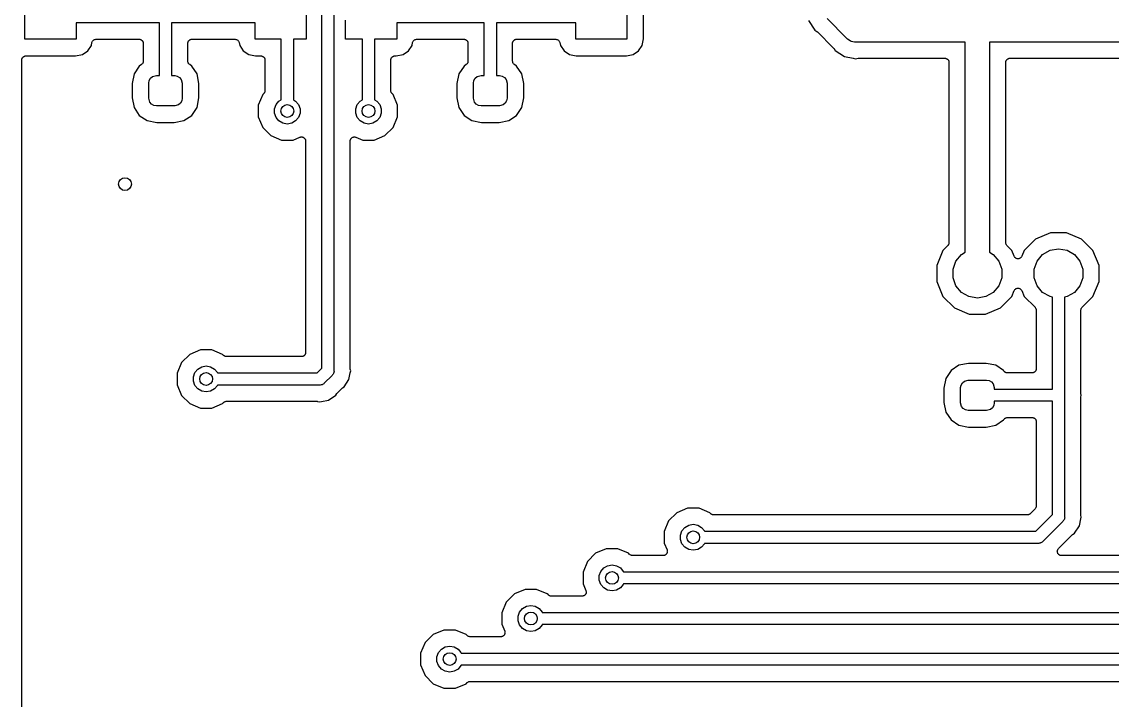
# Model space of a CAD drawing. Extents: x 40 to 163, y -163 to -37.
# Drawn here: x 39.95 to 74.07, y -146.7 to -125.48 of the extents above; entities that cross this region are included whole.
import ezdxf

# ---------------------------------------------------------------- set-up
doc = ezdxf.new("R2010")
doc.units = 0
doc.header["$MEASUREMENT"] = 0
doc.layers.add('BLACK', color=7, linetype='CONTINUOUS')

msp = doc.modelspace()

# ---------------------------------------------------------------- linework, layer by layer
at = {"layer": 'BLACK', "linetype": 'CONTINUOUS'}
for p, q in [((49.3395, -136.319), (49.3395, -122.706)), ((49.7205, -122.706), (49.7205, -136.39)), ((40.05, -126.025), (40.05, -124.625)), ((48.85, -124.625), (48.85, -126.025)), ((58.883, -124.625), (58.883, -126.025)), ((59.4034, -126.012), (59.4034, -124.638)), ((44.2595, -125.515), (41.65, -125.515)), ((41.65, -125.515), (41.65, -126.025)), ((44.2595, -127.16), (44.2595, -125.515)), ((47.25, -125.515), (44.6405, -125.515)), ((44.6405, -125.515), (44.6405, -127.16)), ((47.25, -126.025), (47.25, -125.515)), ((50.083, -126.025), (50.083, -125.425)), ((54.4195, -125.515), (51.683, -125.515)), ((51.683, -125.515), (51.683, -126.025)), ((54.4195, -127.16), (54.4195, -125.515)), ((57.283, -125.515), (54.8005, -125.515)), ((54.8005, -125.515), (54.8005, -127.16)), ((57.283, -126.025), (57.283, -125.515)), ((64.5676, -125.442), (64.7641, -125.736)), ((65.7588, -125.988), (65.1474, -125.376)), ((64.7641, -125.736), (64.8279, -125.779)), ((64.8279, -125.779), (64.8369, -125.787)), ((64.8369, -125.787), (64.8471, -125.794)), ((64.8471, -125.794), (65.3406, -126.288)), ((41.65, -126.025), (40.05, -126.025)), ((42.0162, -126.391), (42.1285, -126.223)), ((42.1285, -126.223), (42.1479, -126.126)), ((42.1479, -126.126), (42.1554, -126.106)), ((42.1554, -126.106), (42.1625, -126.087)), ((42.1625, -126.087), (42.1634, -126.086)), ((42.1634, -126.086), (42.1639, -126.085)), ((42.1639, -126.085), (42.1775, -126.069)), ((42.1775, -126.069), (42.1908, -126.053)), ((42.1908, -126.053), (42.1921, -126.053)), ((42.1921, -126.053), (42.193, -126.051)), ((42.193, -126.051), (42.2111, -126.042)), ((42.2111, -126.042), (42.229, -126.031)), ((42.229, -126.031), (42.2304, -126.031)), ((42.2304, -126.031), (42.2317, -126.03)), ((42.2317, -126.03), (42.2521, -126.027)), ((42.2521, -126.027), (42.2725, -126.023)), ((42.2725, -126.023), (43.6245, -126.023)), ((43.6245, -126.023), (43.6354, -126.025)), ((43.6354, -126.025), (43.6466, -126.025)), ((43.6466, -126.025), (43.657, -126.029)), ((43.657, -126.029), (43.6679, -126.031)), ((43.6679, -126.031), (43.6776, -126.037)), ((43.6776, -126.037), (43.688, -126.041)), ((43.688, -126.041), (43.6965, -126.048)), ((43.6965, -126.048), (43.7061, -126.053)), ((43.7061, -126.053), (43.7133, -126.062)), ((43.7133, -126.062), (43.7218, -126.069)), ((43.7218, -126.069), (43.7273, -126.078)), ((43.7273, -126.078), (43.7345, -126.087)), ((43.7345, -126.087), (43.7383, -126.097)), ((43.7383, -126.097), (43.7438, -126.107)), ((43.7438, -126.107), (43.7458, -126.118)), ((43.7458, -126.118), (43.7496, -126.128)), ((43.7496, -126.128), (43.7496, -126.14)), ((43.7496, -126.14), (43.7515, -126.15)), ((43.7515, -126.15), (43.7515, -126.713)), ((45.1485, -126.15), (45.1504, -126.14)), ((45.1485, -126.713), (45.1485, -126.15)), ((45.1504, -126.128), (45.1542, -126.118)), ((45.1504, -126.14), (45.1504, -126.128)), ((45.1542, -126.118), (45.1562, -126.107)), ((45.1562, -126.107), (45.1617, -126.097)), ((45.1617, -126.097), (45.1655, -126.087)), ((45.1655, -126.087), (45.1727, -126.078)), ((45.1727, -126.078), (45.1782, -126.069)), ((45.1782, -126.069), (45.1867, -126.062)), ((45.1867, -126.062), (45.1939, -126.053)), ((45.1939, -126.053), (45.2035, -126.048)), ((45.2035, -126.048), (45.212, -126.041)), ((45.212, -126.041), (45.2224, -126.037)), ((45.2224, -126.037), (45.2321, -126.031)), ((45.2321, -126.031), (45.243, -126.029)), ((45.243, -126.029), (45.2534, -126.025)), ((45.2534, -126.025), (45.2646, -126.025)), ((45.2646, -126.025), (45.2755, -126.023)), ((45.2755, -126.023), (46.6275, -126.023)), ((46.6275, -126.023), (46.6479, -126.027)), ((46.6479, -126.027), (46.6683, -126.03)), ((46.6683, -126.03), (46.6696, -126.031)), ((46.6696, -126.031), (46.671, -126.031)), ((46.671, -126.031), (46.6889, -126.042)), ((46.6889, -126.042), (46.707, -126.051)), ((46.707, -126.051), (46.7079, -126.053)), ((46.7079, -126.053), (46.7092, -126.053)), ((46.7092, -126.053), (46.7224, -126.069)), ((46.7224, -126.069), (46.7361, -126.085)), ((46.7361, -126.085), (46.7366, -126.086)), ((46.7366, -126.086), (46.7375, -126.087)), ((46.7375, -126.087), (46.7446, -126.106)), ((46.7446, -126.106), (46.7521, -126.126)), ((46.7521, -126.126), (46.7715, -126.223)), ((46.7715, -126.223), (46.8838, -126.391)), ((48.0695, -126.025), (47.25, -126.025)), ((48.0695, -127.918), (48.0695, -126.025)), ((48.85, -126.025), (48.4505, -126.025)), ((48.4505, -126.025), (48.4505, -127.918)), ((50.6095, -126.025), (50.083, -126.025)), ((50.6095, -127.918), (50.6095, -126.025)), ((51.683, -126.025), (50.9905, -126.025)), ((50.9905, -126.025), (50.9905, -127.918)), ((52.0492, -126.391), (52.1615, -126.223)), ((52.1615, -126.223), (52.1809, -126.126)), ((52.1809, -126.126), (52.1884, -126.106)), ((52.1884, -126.106), (52.1955, -126.087)), ((52.1955, -126.087), (52.1964, -126.086)), ((52.1964, -126.086), (52.1969, -126.085)), ((52.1969, -126.085), (52.2105, -126.069)), ((52.2105, -126.069), (52.2238, -126.053)), ((52.2238, -126.053), (52.2251, -126.053)), ((52.2251, -126.053), (52.226, -126.051)), ((52.226, -126.051), (52.2441, -126.042)), ((52.2441, -126.042), (52.262, -126.031)), ((52.262, -126.031), (52.2634, -126.031)), ((52.2634, -126.031), (52.2647, -126.03)), ((52.2647, -126.03), (52.2851, -126.027)), ((52.2851, -126.027), (52.3055, -126.023)), ((52.3055, -126.023), (53.7845, -126.023)), ((53.7845, -126.023), (53.7954, -126.025)), ((53.7954, -126.025), (53.8066, -126.025)), ((53.8066, -126.025), (53.817, -126.029)), ((53.817, -126.029), (53.8279, -126.031)), ((53.8279, -126.031), (53.8376, -126.037)), ((53.8376, -126.037), (53.848, -126.041)), ((53.848, -126.041), (53.8565, -126.048)), ((53.8565, -126.048), (53.8661, -126.053)), ((53.8661, -126.053), (53.8733, -126.062)), ((53.8733, -126.062), (53.8818, -126.069)), ((53.8818, -126.069), (53.8873, -126.078)), ((53.8873, -126.078), (53.8945, -126.087)), ((53.8945, -126.087), (53.8983, -126.097)), ((53.8983, -126.097), (53.9038, -126.107)), ((53.9038, -126.107), (53.9058, -126.118)), ((53.9058, -126.118), (53.9096, -126.128)), ((53.9096, -126.128), (53.9096, -126.14)), ((53.9096, -126.14), (53.9115, -126.15)), ((53.9115, -126.15), (53.9115, -126.713)), ((55.3085, -126.15), (55.3104, -126.14)), ((55.3085, -126.713), (55.3085, -126.15)), ((55.3104, -126.128), (55.3142, -126.118)), ((55.3104, -126.14), (55.3104, -126.128)), ((55.3142, -126.118), (55.3162, -126.107)), ((55.3162, -126.107), (55.3217, -126.097)), ((55.3217, -126.097), (55.3255, -126.087)), ((55.3255, -126.087), (55.3327, -126.078)), ((55.3327, -126.078), (55.3382, -126.069)), ((55.3382, -126.069), (55.3467, -126.062)), ((55.3467, -126.062), (55.3539, -126.053)), ((55.3539, -126.053), (55.3635, -126.048)), ((55.3635, -126.048), (55.372, -126.041)), ((55.372, -126.041), (55.3824, -126.037)), ((55.3824, -126.037), (55.3921, -126.031)), ((55.3921, -126.031), (55.403, -126.029)), ((55.403, -126.029), (55.4134, -126.025)), ((55.4134, -126.025), (55.4246, -126.025)), ((55.4246, -126.025), (55.4355, -126.023)), ((55.4355, -126.023), (56.6605, -126.023)), ((56.6605, -126.023), (56.6809, -126.027)), ((56.6809, -126.027), (56.7013, -126.03)), ((56.7013, -126.03), (56.7026, -126.031)), ((56.7026, -126.031), (56.704, -126.031)), ((56.704, -126.031), (56.7219, -126.042)), ((56.7219, -126.042), (56.74, -126.051)), ((56.74, -126.051), (56.7409, -126.053)), ((56.7409, -126.053), (56.7422, -126.053)), ((56.7422, -126.053), (56.7554, -126.069)), ((56.7554, -126.069), (56.7691, -126.085)), ((56.7691, -126.085), (56.7696, -126.086)), ((56.7696, -126.086), (56.7705, -126.087)), ((56.7705, -126.087), (56.7776, -126.106)), ((56.7776, -126.106), (56.7851, -126.126)), ((56.7851, -126.126), (56.8045, -126.223)), ((56.8045, -126.223), (56.9168, -126.391)), ((58.883, -126.025), (57.283, -126.025)), ((59.2492, -126.391), (59.3615, -126.223)), ((59.3615, -126.223), (59.4034, -126.012)), ((65.7913, -126.026), (65.7588, -125.988)), ((65.8351, -126.052), (65.7913, -126.026)), ((65.8765, -126.081), (65.8351, -126.052)), ((65.8929, -126.085), (65.8765, -126.081)), ((65.9077, -126.094), (65.8929, -126.085)), ((65.9575, -126.102), (65.9077, -126.094)), ((66.0063, -126.115), (65.9575, -126.102)), ((66.0566, -126.111), (66.0063, -126.115)), ((69.469, -126.111), (66.0566, -126.111)), ((69.469, -126.967), (69.469, -126.111)), ((78.359, -126.111), (70.231, -126.111)), ((70.231, -126.111), (70.231, -132.69)), ((40.008, -126.57), (40.0165, -126.562)), ((40.0165, -126.562), (40.0269, -126.559)), ((40.0269, -126.559), (40.0366, -126.553)), ((40.0366, -126.553), (40.0475, -126.551)), ((40.0475, -126.551), (40.0579, -126.547)), ((40.0579, -126.547), (40.0691, -126.547)), ((40.0691, -126.547), (40.08, -126.545)), ((40.08, -126.545), (41.6375, -126.545)), ((41.6375, -126.545), (41.8482, -126.504)), ((41.8482, -126.504), (42.0162, -126.391)), ((46.8838, -126.391), (47.0518, -126.504)), ((47.0518, -126.504), (47.2625, -126.545)), ((47.2625, -126.545), (47.4345, -126.545)), ((47.4345, -126.545), (47.4454, -126.547)), ((47.4454, -126.547), (47.4566, -126.547)), ((47.4566, -126.547), (47.467, -126.551)), ((47.467, -126.551), (47.4779, -126.553)), ((47.4779, -126.553), (47.4876, -126.559)), ((47.4876, -126.559), (47.498, -126.562)), ((47.498, -126.562), (47.5065, -126.57)), ((51.5535, -126.57), (51.562, -126.562)), ((51.562, -126.562), (51.5724, -126.559)), ((51.5724, -126.559), (51.5821, -126.553)), ((51.5821, -126.553), (51.593, -126.551)), ((51.593, -126.551), (51.6034, -126.547)), ((51.6034, -126.547), (51.6146, -126.547)), ((51.6146, -126.547), (51.6255, -126.545)), ((51.6255, -126.545), (51.6705, -126.545)), ((51.6705, -126.545), (51.8812, -126.504)), ((51.8812, -126.504), (52.0492, -126.391)), ((56.9168, -126.391), (57.0848, -126.504)), ((57.0848, -126.504), (57.2955, -126.545)), ((57.2955, -126.545), (58.8705, -126.545)), ((58.8705, -126.545), (59.0812, -126.504)), ((59.0812, -126.504), (59.2492, -126.391)), ((65.3406, -126.288), (65.3478, -126.298)), ((65.3478, -126.298), (65.3564, -126.307)), ((65.3564, -126.307), (65.3991, -126.371)), ((65.3991, -126.371), (65.6931, -126.567)), ((39.953, -126.672), (39.9549, -126.661)), ((39.953, -148.487), (39.953, -126.672)), ((39.9549, -126.65), (39.9587, -126.64)), ((39.9549, -126.661), (39.9549, -126.65)), ((39.9587, -126.64), (39.9607, -126.629)), ((39.9607, -126.629), (39.9662, -126.619)), ((39.9662, -126.619), (39.97, -126.609)), ((39.97, -126.609), (39.9772, -126.6)), ((39.9772, -126.6), (39.9827, -126.591)), ((39.9827, -126.591), (39.9912, -126.584)), ((39.9912, -126.584), (39.9984, -126.575)), ((39.9984, -126.575), (40.008, -126.57)), ((43.6283, -126.863), (43.4646, -127.108)), ((43.6951, -126.819), (43.6283, -126.863)), ((43.708, -126.806), (43.6951, -126.819)), ((43.7218, -126.795), (43.708, -126.806)), ((43.7239, -126.791), (43.7218, -126.795)), ((43.7269, -126.788), (43.7239, -126.791)), ((43.7349, -126.772), (43.7269, -126.788)), ((43.7438, -126.757), (43.7349, -126.772)), ((43.7446, -126.752), (43.7438, -126.757)), ((43.7464, -126.749), (43.7446, -126.752)), ((43.7484, -126.731), (43.7464, -126.749)), ((43.7515, -126.713), (43.7484, -126.731)), ((45.1516, -126.731), (45.1485, -126.713)), ((45.1536, -126.749), (45.1516, -126.731)), ((45.1554, -126.752), (45.1536, -126.749)), ((45.1562, -126.757), (45.1554, -126.752)), ((45.1651, -126.772), (45.1562, -126.757)), ((45.1731, -126.788), (45.1651, -126.772)), ((45.1761, -126.791), (45.1731, -126.788)), ((45.1782, -126.795), (45.1761, -126.791)), ((45.192, -126.806), (45.1782, -126.795)), ((45.2049, -126.819), (45.192, -126.806)), ((45.2717, -126.863), (45.2049, -126.819)), ((45.4354, -127.108), (45.2717, -126.863)), ((47.5065, -126.57), (47.5161, -126.575)), ((47.5161, -126.575), (47.5233, -126.584)), ((47.5233, -126.584), (47.5318, -126.591)), ((47.5318, -126.591), (47.5373, -126.6)), ((47.5373, -126.6), (47.5445, -126.609)), ((47.5445, -126.609), (47.5483, -126.619)), ((47.5483, -126.619), (47.5538, -126.629)), ((47.5538, -126.629), (47.5558, -126.64)), ((47.5558, -126.64), (47.5596, -126.65)), ((47.5596, -126.65), (47.5596, -126.661)), ((47.5596, -126.661), (47.5615, -126.672)), ((47.5615, -126.672), (47.5615, -127.632)), ((51.4985, -126.672), (51.5004, -126.661)), ((51.4985, -127.632), (51.4985, -126.672)), ((51.5004, -126.65), (51.5042, -126.64)), ((51.5004, -126.661), (51.5004, -126.65)), ((51.5042, -126.64), (51.5062, -126.629)), ((51.5062, -126.629), (51.5117, -126.619)), ((51.5117, -126.619), (51.5155, -126.609)), ((51.5155, -126.609), (51.5227, -126.6)), ((51.5227, -126.6), (51.5282, -126.591)), ((51.5282, -126.591), (51.5367, -126.584)), ((51.5367, -126.584), (51.5439, -126.575)), ((51.5439, -126.575), (51.5535, -126.57)), ((53.7883, -126.863), (53.6246, -127.108)), ((53.8551, -126.819), (53.7883, -126.863)), ((53.868, -126.806), (53.8551, -126.819)), ((53.8818, -126.795), (53.868, -126.806)), ((53.8839, -126.791), (53.8818, -126.795)), ((53.8869, -126.788), (53.8839, -126.791)), ((53.8949, -126.772), (53.8869, -126.788)), ((53.9038, -126.757), (53.8949, -126.772)), ((53.9046, -126.752), (53.9038, -126.757)), ((53.9064, -126.749), (53.9046, -126.752)), ((53.9084, -126.731), (53.9064, -126.749)), ((53.9115, -126.713), (53.9084, -126.731)), ((55.3116, -126.731), (55.3085, -126.713)), ((55.3136, -126.749), (55.3116, -126.731)), ((55.3154, -126.752), (55.3136, -126.749)), ((55.3162, -126.757), (55.3154, -126.752)), ((55.3251, -126.772), (55.3162, -126.757)), ((55.3331, -126.788), (55.3251, -126.772)), ((55.3361, -126.791), (55.3331, -126.788)), ((55.3382, -126.795), (55.3361, -126.791)), ((55.352, -126.806), (55.3382, -126.795)), ((55.3649, -126.819), (55.352, -126.806)), ((55.4317, -126.863), (55.3649, -126.819)), ((55.5954, -127.108), (55.4317, -126.863)), ((65.6931, -126.567), (65.9647, -126.621)), ((65.9647, -126.621), (65.9647, -126.621)), ((65.9647, -126.621), (66.04, -126.636)), ((66.04, -126.636), (66.1153, -126.621)), ((66.1153, -126.621), (66.1278, -126.621)), ((66.1278, -126.621), (66.1401, -126.619)), ((66.1401, -126.619), (68.834, -126.619)), ((68.834, -126.619), (68.8449, -126.621)), ((68.8449, -126.621), (68.8561, -126.621)), ((68.8561, -126.621), (68.8665, -126.625)), ((68.8665, -126.625), (68.8774, -126.627)), ((68.8774, -126.627), (68.8871, -126.632)), ((68.8871, -126.632), (68.8975, -126.636)), ((68.8975, -126.636), (68.906, -126.643)), ((68.906, -126.643), (68.9156, -126.649)), ((68.9156, -126.649), (68.9228, -126.657)), ((68.9228, -126.657), (68.9313, -126.664)), ((68.9313, -126.664), (68.9368, -126.674)), ((68.9368, -126.674), (68.944, -126.682)), ((68.944, -126.682), (68.9478, -126.693)), ((68.9478, -126.693), (68.9533, -126.703)), ((68.9533, -126.703), (68.9553, -126.714)), ((68.9553, -126.714), (68.9591, -126.724)), ((68.9591, -126.724), (68.9591, -126.735)), ((68.9591, -126.735), (68.961, -126.746)), ((68.961, -126.746), (68.961, -126.9)), ((68.961, -126.9), (68.961, -126.9)), ((68.961, -126.9), (68.961, -132.39)), ((70.739, -126.746), (70.7409, -126.735)), ((70.739, -132.39), (70.739, -126.746)), ((70.7409, -126.724), (70.7447, -126.714)), ((70.7409, -126.735), (70.7409, -126.724)), ((70.7447, -126.714), (70.7467, -126.703)), ((70.7467, -126.703), (70.7522, -126.693)), ((70.7522, -126.693), (70.756, -126.682)), ((70.756, -126.682), (70.7632, -126.674)), ((70.7632, -126.674), (70.7687, -126.664)), ((70.7687, -126.664), (70.7772, -126.657)), ((70.7772, -126.657), (70.7844, -126.649)), ((70.7844, -126.649), (70.794, -126.643)), ((70.794, -126.643), (70.8025, -126.636)), ((70.8025, -126.636), (70.8129, -126.632)), ((70.8129, -126.632), (70.8226, -126.627)), ((70.8226, -126.627), (70.8335, -126.625)), ((70.8335, -126.625), (70.8439, -126.621)), ((70.8439, -126.621), (70.8551, -126.621)), ((70.8551, -126.621), (70.866, -126.619)), ((70.866, -126.619), (77.724, -126.619)), ((43.4646, -127.108), (43.4046, -127.41)), ((43.9393, -127.316), (43.9806, -127.245)), ((43.9806, -127.245), (44.0437, -127.192)), ((44.0437, -127.192), (44.1625, -127.16)), ((44.1625, -127.16), (44.2595, -127.16)), ((44.6405, -127.16), (44.7375, -127.16)), ((44.7375, -127.16), (44.8187, -127.174)), ((44.8187, -127.174), (44.8902, -127.216)), ((44.8902, -127.216), (44.9432, -127.279)), ((45.4954, -127.41), (45.4354, -127.108)), ((53.6246, -127.108), (53.5646, -127.41)), ((54.0993, -127.316), (54.1406, -127.245)), ((54.1406, -127.245), (54.2037, -127.192)), ((54.2037, -127.192), (54.3225, -127.16)), ((54.3225, -127.16), (54.4195, -127.16)), ((54.8005, -127.16), (54.8975, -127.16)), ((54.8975, -127.16), (54.9787, -127.174)), ((54.9787, -127.174), (55.0502, -127.216)), ((55.0502, -127.216), (55.1032, -127.279)), ((55.6554, -127.41), (55.5954, -127.108)), ((69.469, -132.69), (69.469, -126.967)), ((69.469, -126.967), (69.469, -126.967)), ((43.4046, -127.41), (43.4046, -127.86)), ((43.925, -127.397), (43.9393, -127.316)), ((43.925, -127.872), (43.925, -127.397)), ((44.9432, -127.279), (44.975, -127.397)), ((44.975, -127.397), (44.975, -127.872)), ((45.4954, -127.86), (45.4954, -127.41)), ((53.5646, -127.41), (53.5646, -127.86)), ((54.085, -127.397), (54.0993, -127.316)), ((54.085, -127.872), (54.085, -127.397)), ((55.1032, -127.279), (55.135, -127.397)), ((55.135, -127.397), (55.135, -127.872)), ((55.6554, -127.86), (55.6554, -127.41)), ((43.4046, -127.86), (43.4646, -128.162)), ((43.9568, -127.991), (43.925, -127.872)), ((44.975, -127.872), (44.9607, -127.954)), ((45.4354, -128.162), (45.4954, -127.86)), ((47.4902, -127.756), (47.352, -128.089)), ((47.5243, -127.722), (47.4902, -127.756)), ((47.5275, -127.717), (47.5243, -127.722)), ((47.5318, -127.713), (47.5275, -127.717)), ((47.5401, -127.699), (47.5318, -127.713)), ((47.5496, -127.685), (47.5401, -127.699)), ((47.551, -127.68), (47.5496, -127.685)), ((47.5538, -127.675), (47.551, -127.68)), ((47.5567, -127.659), (47.5538, -127.675)), ((47.561, -127.643), (47.5567, -127.659)), ((47.5615, -127.632), (47.5605, -127.637)), ((47.5605, -127.637), (47.561, -127.643)), ((47.9989, -127.959), (48.0695, -127.918)), ((48.4505, -127.918), (48.5211, -127.959)), ((50.5389, -127.959), (50.6095, -127.918)), ((50.9905, -127.918), (51.0611, -127.959)), ((51.4995, -127.637), (51.4985, -127.632)), ((51.499, -127.643), (51.4995, -127.637)), ((51.5033, -127.659), (51.499, -127.643)), ((51.5062, -127.675), (51.5033, -127.659)), ((51.509, -127.68), (51.5062, -127.675)), ((51.5104, -127.685), (51.509, -127.68)), ((51.5199, -127.699), (51.5104, -127.685)), ((51.5282, -127.713), (51.5199, -127.699)), ((51.5325, -127.717), (51.5282, -127.713)), ((51.5357, -127.722), (51.5325, -127.717)), ((51.5698, -127.756), (51.5357, -127.722)), ((51.708, -128.089), (51.5698, -127.756)), ((53.5646, -127.86), (53.6246, -128.162)), ((54.1168, -127.991), (54.085, -127.872)), ((55.135, -127.872), (55.1207, -127.954)), ((55.5954, -128.162), (55.6554, -127.86)), ((43.4646, -128.162), (43.6283, -128.407)), ((44.0098, -128.054), (43.9568, -127.991)), ((44.0813, -128.096), (44.0098, -128.054)), ((44.1625, -128.11), (44.0813, -128.096)), ((44.7375, -128.11), (44.1625, -128.11)), ((44.8562, -128.078), (44.7375, -128.11)), ((44.9194, -128.025), (44.8562, -128.078)), ((44.9607, -127.954), (44.9194, -128.025)), ((45.2717, -128.407), (45.4354, -128.162)), ((47.352, -128.089), (47.352, -128.451)), ((47.86, -128.199), (47.9082, -128.067)), ((47.86, -128.341), (47.86, -128.199)), ((47.9082, -128.067), (47.9989, -127.959)), ((48.5211, -127.959), (48.6118, -128.067)), ((48.6118, -128.067), (48.66, -128.199)), ((48.66, -128.199), (48.66, -128.341)), ((50.4, -128.199), (50.4482, -128.067)), ((50.4, -128.341), (50.4, -128.199)), ((50.4482, -128.067), (50.5389, -127.959)), ((51.0611, -127.959), (51.1518, -128.067)), ((51.1518, -128.067), (51.2, -128.199)), ((51.2, -128.199), (51.2, -128.341)), ((51.708, -128.451), (51.708, -128.089)), ((53.6246, -128.162), (53.7883, -128.407)), ((54.1698, -128.054), (54.1168, -127.991)), ((54.2413, -128.096), (54.1698, -128.054)), ((54.3225, -128.11), (54.2413, -128.096)), ((54.8975, -128.11), (54.3225, -128.11)), ((55.0162, -128.078), (54.8975, -128.11)), ((55.0794, -128.025), (55.0162, -128.078)), ((55.1207, -127.954), (55.0794, -128.025)), ((55.4317, -128.407), (55.5954, -128.162)), ((43.6283, -128.407), (43.8734, -128.57)), ((43.8734, -128.57), (44.175, -128.63)), ((44.725, -128.63), (45.0266, -128.57)), ((45.0266, -128.57), (45.2717, -128.407)), ((47.352, -128.451), (47.4902, -128.784)), ((47.9082, -128.473), (47.86, -128.341)), ((47.9989, -128.581), (47.9082, -128.473)), ((48.1211, -128.652), (47.9989, -128.581)), ((48.5211, -128.581), (48.3989, -128.652)), ((48.6118, -128.473), (48.5211, -128.581)), ((48.66, -128.341), (48.6118, -128.473)), ((50.4482, -128.473), (50.4, -128.341)), ((50.5389, -128.581), (50.4482, -128.473)), ((50.6611, -128.652), (50.5389, -128.581)), ((51.0611, -128.581), (50.9389, -128.652)), ((51.1518, -128.473), (51.0611, -128.581)), ((51.2, -128.341), (51.1518, -128.473)), ((51.5698, -128.784), (51.708, -128.451)), ((53.7883, -128.407), (54.0334, -128.57)), ((54.0334, -128.57), (54.335, -128.63)), ((54.885, -128.63), (55.1866, -128.57)), ((55.1866, -128.57), (55.4317, -128.407)), ((44.175, -128.63), (44.725, -128.63)), ((47.4902, -128.784), (47.7457, -129.04)), ((48.26, -128.676), (48.1211, -128.652)), ((48.3989, -128.652), (48.26, -128.676)), ((50.8, -128.676), (50.6611, -128.652)), ((50.9389, -128.652), (50.8, -128.676)), ((51.3143, -129.04), (51.5698, -128.784)), ((54.335, -128.63), (54.885, -128.63)), ((47.7457, -129.04), (48.0794, -129.178)), ((48.0794, -129.178), (48.4406, -129.178)), ((48.4406, -129.178), (48.6559, -129.089)), ((48.6559, -129.089), (48.6694, -129.086)), ((48.6694, -129.086), (48.6824, -129.081)), ((48.6824, -129.081), (48.6908, -129.081)), ((48.6908, -129.081), (48.699, -129.079)), ((48.699, -129.079), (48.7127, -129.081)), ((48.7127, -129.081), (48.7266, -129.081)), ((48.7266, -129.081), (48.7344, -129.084)), ((48.7344, -129.084), (48.7427, -129.085)), ((48.7427, -129.085), (48.755, -129.091)), ((48.755, -129.091), (48.768, -129.096)), ((48.768, -129.096), (48.7744, -129.102)), ((48.7744, -129.102), (48.7818, -129.105)), ((48.7818, -129.105), (48.7912, -129.116)), ((48.7912, -129.116), (48.8018, -129.125)), ((48.8018, -129.125), (48.806, -129.132)), ((48.806, -129.132), (48.8116, -129.138)), ((48.8116, -129.138), (48.8169, -129.151)), ((48.8169, -129.151), (48.8238, -129.163)), ((48.8238, -129.163), (48.8253, -129.171)), ((48.8253, -129.171), (48.8285, -129.179)), ((48.8285, -129.179), (48.8291, -129.193)), ((48.8291, -129.193), (48.8315, -129.206)), ((48.8315, -129.206), (48.8315, -135.826)), ((50.2285, -129.206), (50.2309, -129.193)), ((50.2285, -136.317), (50.2285, -129.206)), ((50.2309, -129.193), (50.2315, -129.179)), ((50.2315, -129.179), (50.2347, -129.171)), ((50.2347, -129.171), (50.2362, -129.163)), ((50.2362, -129.163), (50.2431, -129.151)), ((50.2431, -129.151), (50.2484, -129.138)), ((50.2484, -129.138), (50.254, -129.132)), ((50.254, -129.132), (50.2582, -129.125)), ((50.2582, -129.125), (50.2688, -129.116)), ((50.2688, -129.116), (50.2782, -129.105)), ((50.2782, -129.105), (50.2856, -129.102)), ((50.2856, -129.102), (50.292, -129.096)), ((50.292, -129.096), (50.305, -129.091)), ((50.305, -129.091), (50.3173, -129.085)), ((50.3173, -129.085), (50.3256, -129.084)), ((50.3256, -129.084), (50.3334, -129.081)), ((50.3334, -129.081), (50.3473, -129.081)), ((50.3473, -129.081), (50.361, -129.079)), ((50.361, -129.079), (50.3692, -129.081)), ((50.3692, -129.081), (50.3776, -129.081)), ((50.3776, -129.081), (50.3906, -129.086)), ((50.3906, -129.086), (50.4041, -129.089)), ((50.4041, -129.089), (50.6194, -129.178)), ((50.6194, -129.178), (50.9806, -129.178)), ((50.9806, -129.178), (51.3143, -129.04)), ((71.6706, -132.273), (71.3133, -132.631)), ((72.1374, -132.08), (71.6706, -132.273)), ((72.6426, -132.08), (72.1374, -132.08)), ((73.1094, -132.273), (72.6426, -132.08)), ((73.4667, -132.631), (73.1094, -132.273)), ((68.7733, -132.631), (68.58, -133.097)), ((68.9238, -132.48), (68.7733, -132.631)), ((68.927, -132.476), (68.9238, -132.48)), ((68.9313, -132.472), (68.927, -132.476)), ((68.9396, -132.458), (68.9313, -132.472)), ((68.9491, -132.444), (68.9396, -132.458)), ((68.9505, -132.439), (68.9491, -132.444)), ((68.9533, -132.434), (68.9505, -132.439)), ((68.9562, -132.417), (68.9533, -132.434)), ((68.9605, -132.401), (68.9562, -132.417)), ((68.961, -132.39), (68.96, -132.396)), ((68.96, -132.396), (68.9605, -132.401)), ((69.3526, -132.757), (69.469, -132.69)), ((70.231, -132.69), (70.3474, -132.757)), ((70.74, -132.396), (70.739, -132.39)), ((70.7395, -132.401), (70.74, -132.396)), ((70.7438, -132.417), (70.7395, -132.401)), ((70.7467, -132.434), (70.7438, -132.417)), ((70.7495, -132.439), (70.7467, -132.434)), ((70.7509, -132.444), (70.7495, -132.439)), ((70.7604, -132.458), (70.7509, -132.444)), ((70.7687, -132.472), (70.7604, -132.458)), ((70.773, -132.476), (70.7687, -132.472)), ((70.7762, -132.48), (70.773, -132.476)), ((70.9267, -132.631), (70.7762, -132.48)), ((71.0027, -132.814), (70.9267, -132.631)), ((71.3133, -132.631), (71.2373, -132.814)), ((71.8926, -132.757), (72.1254, -132.623)), ((72.1254, -132.623), (72.39, -132.576)), ((72.39, -132.576), (72.6546, -132.623)), ((72.6546, -132.623), (72.8874, -132.757)), ((73.66, -133.097), (73.4667, -132.631)), ((69.088, -133.216), (69.1799, -132.963)), ((69.1799, -132.963), (69.3526, -132.757)), ((70.3474, -132.757), (70.5201, -132.963)), ((70.5201, -132.963), (70.612, -133.216)), ((71.0116, -132.828), (71.0027, -132.814)), ((71.0192, -132.843), (71.0116, -132.828)), ((71.0234, -132.847), (71.0192, -132.843)), ((71.0264, -132.851), (71.0234, -132.847)), ((71.0395, -132.861), (71.0264, -132.851)), ((71.0518, -132.873), (71.0395, -132.861)), ((71.0569, -132.875), (71.0518, -132.873)), ((71.0614, -132.878), (71.0569, -132.875)), ((71.0772, -132.883), (71.0614, -132.878)), ((71.0925, -132.89), (71.0772, -132.883)), ((71.0981, -132.89), (71.0925, -132.89)), ((71.1034, -132.891), (71.0981, -132.89)), ((71.12, -132.891), (71.1034, -132.891)), ((71.1366, -132.891), (71.12, -132.891)), ((71.1419, -132.89), (71.1366, -132.891)), ((71.1475, -132.89), (71.1419, -132.89)), ((71.1628, -132.883), (71.1475, -132.89)), ((71.1786, -132.878), (71.1628, -132.883)), ((71.1831, -132.875), (71.1786, -132.878)), ((71.1882, -132.873), (71.1831, -132.875)), ((71.2005, -132.861), (71.1882, -132.873)), ((71.2136, -132.851), (71.2005, -132.861)), ((71.2166, -132.847), (71.2136, -132.851)), ((71.2208, -132.843), (71.2166, -132.847)), ((71.2284, -132.828), (71.2208, -132.843)), ((71.2373, -132.814), (71.2284, -132.828)), ((71.628, -133.216), (71.7199, -132.963)), ((71.7199, -132.963), (71.8926, -132.757)), ((72.8874, -132.757), (73.0601, -132.963)), ((73.0601, -132.963), (73.152, -133.216)), ((68.58, -133.097), (68.58, -133.603)), ((69.088, -133.484), (69.088, -133.216)), ((70.612, -133.216), (70.612, -133.484)), ((71.628, -133.484), (71.628, -133.216)), ((73.152, -133.216), (73.152, -133.484)), ((73.66, -133.603), (73.66, -133.097)), ((68.58, -133.603), (68.7733, -134.069)), ((69.1799, -133.737), (69.088, -133.484)), ((70.612, -133.484), (70.5201, -133.737)), ((71.7199, -133.737), (71.628, -133.484)), ((73.152, -133.484), (73.0601, -133.737)), ((73.4667, -134.069), (73.66, -133.603)), ((68.7733, -134.069), (69.1306, -134.427)), ((69.3526, -133.943), (69.1799, -133.737)), ((69.5854, -134.077), (69.3526, -133.943)), ((70.3474, -133.943), (70.1146, -134.077)), ((70.5201, -133.737), (70.3474, -133.943)), ((70.5694, -134.427), (70.9267, -134.069)), ((70.9267, -134.069), (71.0027, -133.886)), ((71.0027, -133.886), (71.0116, -133.872)), ((71.0116, -133.872), (71.0192, -133.857)), ((71.0192, -133.857), (71.0234, -133.853)), ((71.0234, -133.853), (71.0264, -133.849)), ((71.0264, -133.849), (71.0395, -133.839)), ((71.0395, -133.839), (71.0518, -133.827)), ((71.0518, -133.827), (71.0569, -133.825)), ((71.0569, -133.825), (71.0614, -133.822)), ((71.0614, -133.822), (71.0772, -133.817)), ((71.0772, -133.817), (71.0925, -133.81)), ((71.0925, -133.81), (71.0981, -133.81)), ((71.0981, -133.81), (71.1034, -133.809)), ((71.1034, -133.809), (71.12, -133.809)), ((71.12, -133.809), (71.1366, -133.809)), ((71.1366, -133.809), (71.1419, -133.81)), ((71.1419, -133.81), (71.1475, -133.81)), ((71.1475, -133.81), (71.1628, -133.817)), ((71.1628, -133.817), (71.1786, -133.822)), ((71.1786, -133.822), (71.1831, -133.825)), ((71.1831, -133.825), (71.1882, -133.827)), ((71.1882, -133.827), (71.2005, -133.839)), ((71.2005, -133.839), (71.2136, -133.849)), ((71.2136, -133.849), (71.2166, -133.853)), ((71.2166, -133.853), (71.2208, -133.857)), ((71.2208, -133.857), (71.2284, -133.872)), ((71.2284, -133.872), (71.2373, -133.886)), ((71.2373, -133.886), (71.3133, -134.069)), ((71.3133, -134.069), (71.6543, -134.41)), ((71.8926, -133.943), (71.7199, -133.737)), ((72.1254, -134.077), (71.8926, -133.943)), ((72.8874, -133.943), (72.6546, -134.077)), ((73.0601, -133.737), (72.8874, -133.943)), ((73.1257, -134.41), (73.4667, -134.069)), ((69.85, -134.124), (69.5854, -134.077)), ((70.1146, -134.077), (69.85, -134.124)), ((71.6543, -134.41), (71.6575, -134.415)), ((72.1995, -134.09), (72.1254, -134.077)), ((72.1995, -136.969), (72.1995, -134.09)), ((72.6546, -134.077), (72.5805, -134.09)), ((72.5805, -134.09), (72.5805, -140.962)), ((73.1225, -134.415), (73.1257, -134.41)), ((69.1306, -134.427), (69.5974, -134.62)), ((69.5974, -134.62), (70.1026, -134.62)), ((70.1026, -134.62), (70.5694, -134.427)), ((71.6575, -134.415), (71.6618, -134.419)), ((71.6618, -134.419), (71.6701, -134.433)), ((71.6701, -134.433), (71.6796, -134.446)), ((71.6796, -134.446), (71.681, -134.452)), ((71.681, -134.452), (71.6838, -134.457)), ((71.6838, -134.457), (71.6867, -134.473)), ((71.6867, -134.473), (71.691, -134.489)), ((71.691, -134.489), (71.6905, -134.495)), ((71.6905, -134.495), (71.6915, -134.5)), ((71.6915, -134.5), (71.6915, -136.334)), ((73.0885, -134.5), (73.0895, -134.495)), ((73.0885, -137.079), (73.0885, -134.5)), ((73.089, -134.489), (73.0933, -134.473)), ((73.0895, -134.495), (73.089, -134.489)), ((73.0933, -134.473), (73.0962, -134.457)), ((73.0962, -134.457), (73.099, -134.452)), ((73.099, -134.452), (73.1004, -134.446)), ((73.1004, -134.446), (73.1099, -134.433)), ((73.1099, -134.433), (73.1182, -134.419)), ((73.1182, -134.419), (73.1225, -134.415)), ((45.5394, -135.744), (45.2057, -135.882)), ((45.9006, -135.744), (45.5394, -135.744)), ((46.2343, -135.882), (45.9006, -135.744)), ((45.2057, -135.882), (44.9502, -136.138)), ((46.2684, -135.916), (46.2343, -135.882)), ((46.273, -135.92), (46.2684, -135.916)), ((46.2766, -135.924), (46.273, -135.92)), ((46.2909, -135.932), (46.2766, -135.924)), ((46.3045, -135.942), (46.2909, -135.932)), ((46.3099, -135.943), (46.3045, -135.942)), ((46.3148, -135.946), (46.3099, -135.943)), ((46.3311, -135.949), (46.3148, -135.946)), ((46.3471, -135.953), (46.3311, -135.949)), ((46.3527, -135.953), (46.3471, -135.953)), ((46.3582, -135.953), (46.3527, -135.953)), ((48.7045, -135.953), (46.3582, -135.953)), ((48.7154, -135.952), (48.7045, -135.953)), ((48.7266, -135.952), (48.7154, -135.952)), ((48.737, -135.948), (48.7266, -135.952)), ((48.7479, -135.946), (48.737, -135.948)), ((48.7576, -135.94), (48.7479, -135.946)), ((48.768, -135.936), (48.7576, -135.94)), ((48.7765, -135.929), (48.768, -135.936)), ((48.7861, -135.924), (48.7765, -135.929)), ((48.7933, -135.915), (48.7861, -135.924)), ((48.8018, -135.908), (48.7933, -135.915)), ((48.8073, -135.899), (48.8018, -135.908)), ((48.8145, -135.89), (48.8073, -135.899)), ((48.8183, -135.88), (48.8145, -135.89)), ((48.8238, -135.87), (48.8183, -135.88)), ((48.8258, -135.859), (48.8238, -135.87)), ((48.8296, -135.849), (48.8258, -135.859)), ((48.8315, -135.826), (48.8296, -135.837)), ((48.8296, -135.837), (48.8296, -135.849)), ((44.9502, -136.138), (44.812, -136.471)), ((45.32, -136.581), (45.3682, -136.449)), ((45.3682, -136.449), (45.4589, -136.341)), ((45.4589, -136.341), (45.5811, -136.27)), ((45.5811, -136.27), (45.72, -136.246)), ((45.72, -136.246), (45.8589, -136.27)), ((45.8589, -136.27), (45.9811, -136.341)), ((45.9811, -136.341), (46.0718, -136.449)), ((46.0718, -136.449), (46.0763, -136.462)), ((49.1971, -136.462), (49.3395, -136.319)), ((49.7162, -136.439), (49.7118, -136.464)), ((49.7227, -136.415), (49.7162, -136.439)), ((49.7205, -136.39), (49.7227, -136.415)), ((50.188, -136.671), (50.2309, -136.455)), ((50.2307, -136.329), (50.2285, -136.317)), ((50.2309, -136.341), (50.2307, -136.329)), ((50.2422, -136.398), (50.2309, -136.341)), ((50.2309, -136.455), (50.2422, -136.398)), ((50.2309, -136.455), (50.2309, -136.455)), ((69.0283, -136.388), (68.8646, -136.633)), ((69.2734, -136.225), (69.0283, -136.388)), ((69.575, -136.165), (69.2734, -136.225)), ((70.125, -136.165), (69.575, -136.165)), ((70.4266, -136.225), (70.125, -136.165)), ((70.6717, -136.388), (70.4266, -136.225)), ((70.6829, -136.405), (70.6717, -136.388)), ((70.6953, -136.418), (70.6829, -136.405)), ((70.7068, -136.432), (70.6953, -136.418)), ((70.7105, -136.434), (70.7068, -136.432)), ((70.7134, -136.437), (70.7105, -136.434)), ((70.7295, -136.445), (70.7134, -136.437)), ((70.745, -136.454), (70.7295, -136.445)), ((70.7492, -136.455), (70.745, -136.454)), ((70.7529, -136.456), (70.7492, -136.455)), ((70.7708, -136.458), (70.7529, -136.456)), ((70.7885, -136.462), (70.7708, -136.458)), ((71.597, -136.456), (71.5866, -136.46)), ((71.6079, -136.454), (71.597, -136.456)), ((71.6176, -136.448), (71.6079, -136.454)), ((71.628, -136.444), (71.6176, -136.448)), ((71.6365, -136.437), (71.628, -136.444)), ((71.6461, -136.432), (71.6365, -136.437)), ((71.6533, -136.423), (71.6461, -136.432)), ((71.6618, -136.416), (71.6533, -136.423)), ((71.6673, -136.407), (71.6618, -136.416)), ((71.6745, -136.398), (71.6673, -136.407)), ((71.6783, -136.388), (71.6745, -136.398)), ((71.6838, -136.378), (71.6783, -136.388)), ((71.6858, -136.367), (71.6838, -136.378)), ((71.6896, -136.357), (71.6858, -136.367)), ((71.6915, -136.334), (71.6896, -136.345)), ((71.6896, -136.345), (71.6896, -136.357)), ((44.812, -136.471), (44.812, -136.833)), ((45.32, -136.723), (45.32, -136.581)), ((45.3682, -136.855), (45.32, -136.723)), ((46.0763, -136.462), (49.1971, -136.462)), ((49.4003, -136.8), (49.3784, -136.813)), ((49.4166, -136.781), (49.4003, -136.8)), ((49.6588, -136.539), (49.4166, -136.781)), ((49.6782, -136.522), (49.6588, -136.539)), ((49.6908, -136.5), (49.6782, -136.522)), ((49.7053, -136.48), (49.6908, -136.5)), ((49.7075, -136.472), (49.7053, -136.48)), ((49.7118, -136.464), (49.7075, -136.472)), ((50.0336, -136.902), (50.188, -136.671)), ((68.8646, -136.633), (68.8046, -136.935)), ((69.3393, -136.841), (69.3806, -136.77)), ((69.3806, -136.77), (69.4437, -136.717)), ((69.4437, -136.717), (69.5625, -136.685)), ((69.5625, -136.685), (70.1375, -136.685)), ((70.1375, -136.685), (70.2187, -136.699)), ((70.2187, -136.699), (70.2902, -136.741)), ((70.2902, -136.741), (70.3432, -136.804)), ((71.5645, -136.462), (70.7885, -136.462)), ((71.5754, -136.46), (71.5645, -136.462)), ((71.5866, -136.46), (71.5754, -136.46)), ((44.812, -136.833), (44.9502, -137.166)), ((45.4589, -136.963), (45.3682, -136.855)), ((45.5811, -137.034), (45.4589, -136.963)), ((45.72, -137.058), (45.5811, -137.034)), ((45.8589, -137.034), (45.72, -137.058)), ((45.9811, -136.963), (45.8589, -137.034)), ((46.0718, -136.855), (45.9811, -136.963)), ((46.0763, -136.843), (46.0718, -136.855)), ((49.2677, -136.843), (46.0763, -136.843)), ((49.2929, -136.845), (49.2677, -136.843)), ((49.3173, -136.838), (49.2929, -136.845)), ((49.3422, -136.834), (49.3173, -136.838)), ((49.3495, -136.83), (49.3422, -136.834)), ((49.3577, -136.827), (49.3495, -136.83)), ((49.3784, -136.813), (49.3577, -136.827)), ((49.7796, -137.156), (49.8116, -137.108)), ((49.8116, -137.108), (49.8202, -137.099)), ((49.8202, -137.099), (49.8274, -137.088)), ((49.8274, -137.088), (49.9664, -136.949)), ((49.9664, -136.949), (49.9766, -136.942)), ((49.9766, -136.942), (49.9857, -136.934)), ((49.9857, -136.934), (50.0336, -136.902)), ((68.8046, -136.935), (68.8046, -137.385)), ((69.325, -136.922), (69.3393, -136.841)), ((69.325, -137.398), (69.325, -136.922)), ((70.3432, -136.804), (70.375, -136.922)), ((70.375, -136.922), (70.375, -136.969)), ((70.375, -136.969), (72.1995, -136.969)), ((73.0907, -137.091), (73.0885, -137.079)), ((73.0909, -137.103), (73.0907, -137.091)), ((73.1022, -137.16), (73.0909, -137.103)), ((44.9502, -137.166), (45.2057, -137.422)), ((45.2057, -137.422), (45.5394, -137.56)), ((45.9006, -137.56), (46.2343, -137.422)), ((46.2343, -137.422), (46.2684, -137.388)), ((46.2684, -137.388), (46.273, -137.384)), ((46.273, -137.384), (46.2766, -137.38)), ((46.2766, -137.38), (46.2909, -137.372)), ((46.2909, -137.372), (46.3045, -137.362)), ((46.3045, -137.362), (46.3099, -137.361)), ((46.3099, -137.361), (46.3148, -137.358)), ((46.3148, -137.358), (46.3311, -137.355)), ((46.3311, -137.355), (46.3471, -137.351)), ((46.3471, -137.351), (46.3527, -137.351)), ((46.3527, -137.351), (46.3582, -137.35)), ((46.3582, -137.35), (49.1947, -137.35)), ((49.1947, -137.35), (49.207, -137.353)), ((49.207, -137.353), (49.2195, -137.353)), ((49.2195, -137.353), (49.276, -137.364)), ((49.276, -137.364), (49.3325, -137.353)), ((49.3325, -137.353), (49.5485, -137.31)), ((49.3325, -137.353), (49.3325, -137.353)), ((49.5485, -137.31), (49.7796, -137.156)), ((68.8046, -137.385), (68.8646, -137.687)), ((69.3568, -137.516), (69.325, -137.398)), ((70.3607, -137.479), (70.3194, -137.55)), ((70.375, -137.398), (70.3607, -137.479)), ((72.1995, -137.35), (70.375, -137.35)), ((70.375, -137.35), (70.375, -137.398)), ((72.1995, -140.891), (72.1995, -137.35)), ((73.0885, -137.241), (73.0907, -137.229)), ((73.0885, -140.889), (73.0885, -137.241)), ((73.0907, -137.229), (73.0909, -137.217)), ((73.0909, -137.217), (73.1022, -137.16)), ((45.5394, -137.56), (45.9006, -137.56)), ((68.8646, -137.687), (69.0283, -137.932)), ((69.4098, -137.579), (69.3568, -137.516)), ((69.4813, -137.621), (69.4098, -137.579)), ((69.5625, -137.635), (69.4813, -137.621)), ((70.1375, -137.635), (69.5625, -137.635)), ((70.2562, -137.603), (70.1375, -137.635)), ((70.3194, -137.55), (70.2562, -137.603)), ((69.0283, -137.932), (69.2734, -138.095)), ((69.2734, -138.095), (69.575, -138.155)), ((69.575, -138.155), (70.125, -138.155)), ((70.125, -138.155), (70.4266, -138.095)), ((70.4266, -138.095), (70.6717, -137.932)), ((70.6717, -137.932), (70.6829, -137.915)), ((70.6829, -137.915), (70.6953, -137.902)), ((70.6953, -137.902), (70.7068, -137.888)), ((70.7068, -137.888), (70.7105, -137.886)), ((70.7105, -137.886), (70.7134, -137.883)), ((70.7134, -137.883), (70.7295, -137.875)), ((70.7295, -137.875), (70.745, -137.866)), ((70.745, -137.866), (70.7492, -137.865)), ((70.7492, -137.865), (70.7529, -137.864)), ((70.7529, -137.864), (70.7708, -137.862)), ((70.7708, -137.862), (70.7885, -137.858)), ((70.7885, -137.858), (71.5645, -137.858)), ((71.5645, -137.858), (71.5754, -137.86)), ((71.5754, -137.86), (71.5866, -137.86)), ((71.5866, -137.86), (71.597, -137.864)), ((71.597, -137.864), (71.6079, -137.866)), ((71.6079, -137.866), (71.6176, -137.872)), ((71.6176, -137.872), (71.628, -137.876)), ((71.628, -137.876), (71.6365, -137.883)), ((71.6365, -137.883), (71.6461, -137.888)), ((71.6461, -137.888), (71.6533, -137.897)), ((71.6533, -137.897), (71.6618, -137.904)), ((71.6618, -137.904), (71.6673, -137.913)), ((71.6673, -137.913), (71.6745, -137.922)), ((71.6745, -137.922), (71.6783, -137.932)), ((71.6783, -137.932), (71.6838, -137.942)), ((71.6838, -137.942), (71.6858, -137.953)), ((71.6858, -137.953), (71.6896, -137.963)), ((71.6896, -137.963), (71.6896, -137.975)), ((71.6896, -137.975), (71.6915, -137.986)), ((71.6915, -137.986), (71.6915, -140.628)), ((60.4457, -140.835), (60.1902, -141.091)), ((60.7794, -140.697), (60.4457, -140.835)), ((61.1406, -140.697), (60.7794, -140.697)), ((61.4743, -140.835), (61.1406, -140.697)), ((61.5084, -140.869), (61.4743, -140.835)), ((61.513, -140.873), (61.5084, -140.869)), ((61.5166, -140.877), (61.513, -140.873)), ((61.5309, -140.885), (61.5166, -140.877)), ((61.5445, -140.895), (61.5309, -140.885)), ((71.4803, -140.885), (71.4667, -140.895)), ((71.4947, -140.877), (71.4803, -140.885)), ((71.4983, -140.873), (71.4947, -140.877)), ((71.5029, -140.869), (71.4983, -140.873)), ((71.6543, -140.718), (71.5029, -140.869)), ((71.6575, -140.713), (71.6543, -140.718)), ((71.6618, -140.71), (71.6575, -140.713)), ((71.6701, -140.695), (71.6618, -140.71)), ((71.6796, -140.682), (71.6701, -140.695)), ((71.6761, -141.415), (72.1995, -140.891)), ((71.681, -140.676), (71.6796, -140.682)), ((71.6838, -140.672), (71.681, -140.676)), ((71.6867, -140.655), (71.6838, -140.672)), ((71.691, -140.639), (71.6867, -140.655)), ((71.6915, -140.628), (71.6905, -140.634)), ((71.6905, -140.634), (71.691, -140.639)), ((73.0907, -140.901), (73.0885, -140.889)), ((60.1902, -141.091), (60.052, -141.424)), ((60.6989, -141.294), (60.8211, -141.223)), ((60.8211, -141.223), (60.96, -141.199)), ((60.96, -141.199), (61.0989, -141.223)), ((61.0989, -141.223), (61.2211, -141.294)), ((61.5499, -140.896), (61.5445, -140.895)), ((61.5548, -140.899), (61.5499, -140.896)), ((61.5711, -140.902), (61.5548, -140.899)), ((61.5871, -140.906), (61.5711, -140.902)), ((61.5927, -140.906), (61.5871, -140.906)), ((61.5982, -140.906), (61.5927, -140.906)), ((71.4131, -140.906), (61.5982, -140.906)), ((71.4186, -140.906), (71.4131, -140.906)), ((71.4241, -140.906), (71.4186, -140.906)), ((71.4402, -140.902), (71.4241, -140.906)), ((71.4565, -140.899), (71.4402, -140.902)), ((71.4613, -140.896), (71.4565, -140.899)), ((71.4667, -140.895), (71.4613, -140.896)), ((72.5188, -141.111), (71.8956, -141.734)), ((72.5382, -141.094), (72.5188, -141.111)), ((72.5508, -141.072), (72.5382, -141.094)), ((72.5653, -141.052), (72.5508, -141.072)), ((72.5675, -141.044), (72.5653, -141.052)), ((72.5718, -141.036), (72.5675, -141.044)), ((72.5762, -141.011), (72.5718, -141.036)), ((72.5827, -140.987), (72.5762, -141.011)), ((72.5805, -140.962), (72.5827, -140.987)), ((73.048, -141.243), (73.0909, -141.027)), ((73.0909, -140.913), (73.0907, -140.901)), ((73.1022, -140.97), (73.0909, -140.913)), ((73.0909, -141.027), (73.1022, -140.97)), ((60.052, -141.424), (60.052, -141.786)), ((60.56, -141.534), (60.6082, -141.402)), ((60.56, -141.676), (60.56, -141.534)), ((60.6082, -141.402), (60.6989, -141.294)), ((61.2211, -141.294), (61.3118, -141.402)), ((61.3118, -141.402), (61.3163, -141.415)), ((61.3163, -141.415), (71.6761, -141.415)), ((72.3881, -141.96), (72.8264, -141.521)), ((72.8264, -141.521), (72.8366, -141.514)), ((72.8366, -141.514), (72.8457, -141.506)), ((72.8457, -141.506), (72.8936, -141.474)), ((72.8936, -141.474), (73.048, -141.243)), ((60.052, -141.786), (60.1412, -142.001)), ((60.6082, -141.808), (60.56, -141.676)), ((60.6989, -141.916), (60.6082, -141.808)), ((60.8211, -141.987), (60.6989, -141.916)), ((61.2211, -141.916), (61.0989, -141.987)), ((61.3118, -141.808), (61.2211, -141.916)), ((61.3163, -141.796), (61.3118, -141.808)), ((71.7467, -141.796), (61.3163, -141.796)), ((71.7719, -141.798), (71.7467, -141.796)), ((71.7963, -141.791), (71.7719, -141.798)), ((71.8212, -141.787), (71.7963, -141.791)), ((71.8285, -141.783), (71.8212, -141.787)), ((71.8367, -141.78), (71.8285, -141.783)), ((71.8574, -141.766), (71.8367, -141.78)), ((71.8793, -141.753), (71.8574, -141.766)), ((71.8956, -141.734), (71.8793, -141.753)), ((57.9057, -142.105), (57.6502, -142.361)), ((58.2394, -141.967), (57.9057, -142.105)), ((58.6006, -141.967), (58.2394, -141.967)), ((58.9343, -142.105), (58.6006, -141.967)), ((58.9684, -142.139), (58.9343, -142.105)), ((58.973, -142.143), (58.9684, -142.139)), ((58.9766, -142.147), (58.973, -142.143)), ((58.9909, -142.155), (58.9766, -142.147)), ((59.0045, -142.165), (58.9909, -142.155)), ((59.0099, -142.166), (59.0045, -142.165)), ((59.0148, -142.169), (59.0099, -142.166)), ((59.0311, -142.172), (59.0148, -142.169)), ((59.0471, -142.176), (59.0311, -142.172)), ((59.0527, -142.176), (59.0471, -142.176)), ((59.0582, -142.177), (59.0527, -142.176)), ((60.0238, -142.177), (59.0582, -142.177)), ((60.0375, -142.174), (60.0238, -142.177)), ((60.0513, -142.173), (60.0375, -142.174)), ((60.0591, -142.17), (60.0513, -142.173)), ((60.0673, -142.169), (60.0591, -142.17)), ((60.0793, -142.162), (60.0673, -142.169)), ((60.0921, -142.157), (60.0793, -142.162)), ((60.0982, -142.151), (60.0921, -142.157)), ((60.1055, -142.147), (60.0982, -142.151)), ((60.1144, -142.136), (60.1055, -142.147)), ((60.1246, -142.127), (60.1144, -142.136)), ((60.1285, -142.119), (60.1246, -142.127)), ((60.1338, -142.113), (60.1285, -142.119)), ((60.1386, -142.1), (60.1338, -142.113)), ((60.145, -142.088), (60.1386, -142.1)), ((60.1412, -142.001), (60.1442, -142.014)), ((60.1442, -142.014), (60.1489, -142.027)), ((60.1461, -142.079), (60.145, -142.088)), ((60.1489, -142.072), (60.1461, -142.079)), ((60.1489, -142.027), (60.1489, -142.036)), ((60.1489, -142.036), (60.1507, -142.044)), ((60.1507, -142.044), (60.1489, -142.058)), ((60.1489, -142.058), (60.1489, -142.072)), ((60.96, -142.011), (60.8211, -141.987)), ((61.0989, -141.987), (60.96, -142.011)), ((72.3514, -142.038), (72.3529, -142.033)), ((72.3529, -142.055), (72.3514, -142.038)), ((72.3529, -142.027), (72.3585, -142.012)), ((72.3529, -142.033), (72.3529, -142.027)), ((72.3529, -142.072), (72.3529, -142.055)), ((72.3548, -142.077), (72.3529, -142.072)), ((72.3553, -142.082), (72.3548, -142.077)), ((72.3623, -142.097), (72.3553, -142.082)), ((72.3585, -142.012), (72.3628, -141.996)), ((72.3679, -142.113), (72.3623, -142.097)), ((72.3628, -141.996), (72.366, -141.991)), ((72.366, -141.991), (72.3679, -141.986)), ((72.3679, -141.986), (72.3786, -141.973)), ((72.3715, -142.117), (72.3679, -142.113)), ((72.3739, -142.122), (72.3715, -142.117)), ((72.3856, -142.134), (72.3739, -142.122)), ((72.3786, -141.973), (72.3881, -141.96)), ((72.3963, -142.147), (72.3856, -142.134)), ((72.4011, -142.15), (72.3963, -142.147)), ((72.4051, -142.154), (72.4011, -142.15)), ((72.4201, -142.161), (72.4051, -142.154)), ((72.4345, -142.169), (72.4201, -142.161)), ((72.44, -142.17), (72.4345, -142.169)), ((72.4451, -142.172), (72.44, -142.17)), ((72.4616, -142.174), (72.4451, -142.172)), ((72.4779, -142.177), (72.4616, -142.174)), ((80.3031, -142.177), (72.4779, -142.177)), ((57.6502, -142.361), (57.512, -142.694)), ((58.0682, -142.672), (58.1589, -142.564)), ((58.1589, -142.564), (58.2811, -142.493)), ((58.2811, -142.493), (58.42, -142.469)), ((58.42, -142.469), (58.5589, -142.493)), ((58.5589, -142.493), (58.6811, -142.564)), ((58.6811, -142.564), (58.7718, -142.672)), ((57.512, -142.694), (57.512, -143.056)), ((58.02, -142.804), (58.0682, -142.672)), ((58.02, -142.946), (58.02, -142.804)), ((58.7718, -142.672), (58.7763, -142.684)), ((58.7763, -142.684), (80.5661, -142.684)), ((55.6994, -143.237), (55.3657, -143.375)), ((56.0606, -143.237), (55.6994, -143.237)), ((56.3943, -143.375), (56.0606, -143.237)), ((57.512, -143.056), (57.6012, -143.271)), ((57.6012, -143.271), (57.6042, -143.284)), ((58.0682, -143.078), (58.02, -142.946)), ((58.1589, -143.186), (58.0682, -143.078)), ((58.2811, -143.257), (58.1589, -143.186)), ((58.42, -143.281), (58.2811, -143.257)), ((58.5589, -143.257), (58.42, -143.281)), ((58.6811, -143.186), (58.5589, -143.257)), ((58.7718, -143.078), (58.6811, -143.186)), ((58.7763, -143.065), (58.7718, -143.078)), ((80.6367, -143.065), (58.7763, -143.065)), ((55.3657, -143.375), (55.1102, -143.631)), ((56.4284, -143.409), (56.3943, -143.375)), ((56.433, -143.413), (56.4284, -143.409)), ((56.4366, -143.417), (56.433, -143.413)), ((56.4509, -143.425), (56.4366, -143.417)), ((56.4645, -143.435), (56.4509, -143.425)), ((56.4699, -143.436), (56.4645, -143.435)), ((56.4748, -143.439), (56.4699, -143.436)), ((56.4911, -143.442), (56.4748, -143.439)), ((56.5071, -143.446), (56.4911, -143.442)), ((56.5127, -143.446), (56.5071, -143.446)), ((56.5182, -143.446), (56.5127, -143.446)), ((57.4838, -143.446), (56.5182, -143.446)), ((57.4975, -143.444), (57.4838, -143.446)), ((57.5113, -143.443), (57.4975, -143.444)), ((57.5191, -143.44), (57.5113, -143.443)), ((57.5273, -143.439), (57.5191, -143.44)), ((57.5393, -143.432), (57.5273, -143.439)), ((57.5521, -143.427), (57.5393, -143.432)), ((57.5582, -143.421), (57.5521, -143.427)), ((57.5655, -143.417), (57.5582, -143.421)), ((57.5744, -143.406), (57.5655, -143.417)), ((57.5846, -143.397), (57.5744, -143.406)), ((57.5885, -143.389), (57.5846, -143.397)), ((57.5938, -143.383), (57.5885, -143.389)), ((57.5986, -143.37), (57.5938, -143.383)), ((57.605, -143.358), (57.5986, -143.37)), ((57.6042, -143.284), (57.6089, -143.297)), ((57.6061, -143.349), (57.605, -143.358)), ((57.6089, -143.342), (57.6061, -143.349)), ((57.6089, -143.297), (57.6089, -143.306)), ((57.6089, -143.306), (57.6107, -143.314)), ((57.6107, -143.314), (57.6089, -143.328)), ((57.6089, -143.328), (57.6089, -143.342)), ((55.1102, -143.631), (54.972, -143.964)), ((54.972, -143.964), (54.972, -144.326)), ((55.48, -144.074), (55.5282, -143.942)), ((55.5282, -143.942), (55.6189, -143.834)), ((55.6189, -143.834), (55.7411, -143.763)), ((55.7411, -143.763), (55.88, -143.739)), ((55.88, -143.739), (56.0189, -143.763)), ((56.0189, -143.763), (56.1411, -143.834)), ((56.1411, -143.834), (56.2318, -143.942)), ((56.2318, -143.942), (56.2363, -143.954)), ((56.2363, -143.954), (89.4561, -143.954)), ((55.48, -144.216), (55.48, -144.074)), ((55.5282, -144.348), (55.48, -144.216)), ((52.8257, -144.645), (52.5702, -144.901)), ((53.1594, -144.507), (52.8257, -144.645)), ((53.5206, -144.507), (53.1594, -144.507)), ((53.8543, -144.645), (53.5206, -144.507)), ((53.8884, -144.679), (53.8543, -144.645)), ((54.972, -144.326), (55.0612, -144.541)), ((55.0586, -144.64), (55.0538, -144.653)), ((55.065, -144.628), (55.0586, -144.64)), ((55.0612, -144.541), (55.0642, -144.554)), ((55.0642, -144.554), (55.0689, -144.567)), ((55.0661, -144.619), (55.065, -144.628)), ((55.0689, -144.612), (55.0661, -144.619)), ((55.0689, -144.567), (55.0689, -144.576)), ((55.0689, -144.576), (55.0707, -144.584)), ((55.0707, -144.584), (55.0689, -144.598)), ((55.0689, -144.598), (55.0689, -144.612)), ((55.6189, -144.456), (55.5282, -144.348)), ((55.7411, -144.527), (55.6189, -144.456)), ((55.88, -144.551), (55.7411, -144.527)), ((56.0189, -144.527), (55.88, -144.551)), ((56.1411, -144.456), (56.0189, -144.527)), ((56.2318, -144.348), (56.1411, -144.456)), ((56.2363, -144.335), (56.2318, -144.348)), ((89.5267, -144.335), (56.2363, -144.335)), ((52.5702, -144.901), (52.432, -145.234)), ((53.893, -144.683), (53.8884, -144.679)), ((53.8966, -144.687), (53.893, -144.683)), ((53.9109, -144.695), (53.8966, -144.687)), ((53.9245, -144.705), (53.9109, -144.695)), ((53.9299, -144.706), (53.9245, -144.705)), ((53.9348, -144.709), (53.9299, -144.706)), ((53.9511, -144.712), (53.9348, -144.709)), ((53.9671, -144.716), (53.9511, -144.712)), ((53.9727, -144.716), (53.9671, -144.716)), ((53.9782, -144.716), (53.9727, -144.716)), ((54.9438, -144.716), (53.9782, -144.716)), ((54.9575, -144.714), (54.9438, -144.716)), ((54.9713, -144.713), (54.9575, -144.714)), ((54.9791, -144.71), (54.9713, -144.713)), ((54.9873, -144.709), (54.9791, -144.71)), ((54.9993, -144.702), (54.9873, -144.709)), ((55.0121, -144.697), (54.9993, -144.702)), ((55.0182, -144.691), (55.0121, -144.697)), ((55.0255, -144.687), (55.0182, -144.691)), ((55.0344, -144.676), (55.0255, -144.687)), ((55.0446, -144.667), (55.0344, -144.676)), ((55.0485, -144.659), (55.0446, -144.667)), ((55.0538, -144.653), (55.0485, -144.659)), ((52.432, -145.234), (52.432, -145.596)), ((52.94, -145.344), (52.9882, -145.212)), ((52.9882, -145.212), (53.0789, -145.104)), ((53.0789, -145.104), (53.2011, -145.033)), ((53.2011, -145.033), (53.34, -145.009)), ((53.34, -145.009), (53.4789, -145.033)), ((53.4789, -145.033), (53.6011, -145.104)), ((53.6011, -145.104), (53.6918, -145.212)), ((53.6918, -145.212), (53.6963, -145.225)), ((53.6963, -145.225), (98.3461, -145.225)), ((52.432, -145.596), (52.5702, -145.929)), ((52.94, -145.486), (52.94, -145.344)), ((52.9882, -145.618), (52.94, -145.486)), ((53.0789, -145.726), (52.9882, -145.618)), ((53.6918, -145.618), (53.6011, -145.726)), ((53.6963, -145.606), (53.6918, -145.618)), ((98.4167, -145.606), (53.6963, -145.606)), ((52.5702, -145.929), (52.8257, -146.185)), ((53.2011, -145.797), (53.0789, -145.726)), ((53.34, -145.821), (53.2011, -145.797)), ((53.4789, -145.797), (53.34, -145.821)), ((53.6011, -145.726), (53.4789, -145.797)), ((52.8257, -146.185), (53.1594, -146.323)), ((53.1594, -146.323), (53.5206, -146.323)), ((53.5206, -146.323), (53.8543, -146.185)), ((53.8543, -146.185), (53.8884, -146.151)), ((53.8884, -146.151), (53.893, -146.147)), ((53.893, -146.147), (53.8966, -146.143)), ((53.8966, -146.143), (53.9109, -146.135)), ((53.9109, -146.135), (53.9245, -146.125)), ((53.9245, -146.125), (53.9299, -146.124)), ((53.9299, -146.124), (53.9348, -146.121)), ((53.9348, -146.121), (53.9511, -146.118)), ((53.9511, -146.118), (53.9671, -146.114)), ((53.9671, -146.114), (53.9727, -146.114)), ((53.9727, -146.114), (53.9782, -146.113)), ((53.9782, -146.113), (98.3437, -146.113))]:
    msp.add_line(p, q, dxfattribs=at)
at = {"layer": 'BLACK'}
for centre in [(48.26, -128.27), (50.8, -128.27), (43.18, -130.556), (45.72, -136.652), (60.96, -141.605), (58.42, -142.875), (55.88, -144.145), (53.34, -145.415)]:
    msp.add_circle(centre, 0.2, dxfattribs=at)

doc.saveas('drawing.dxf')
